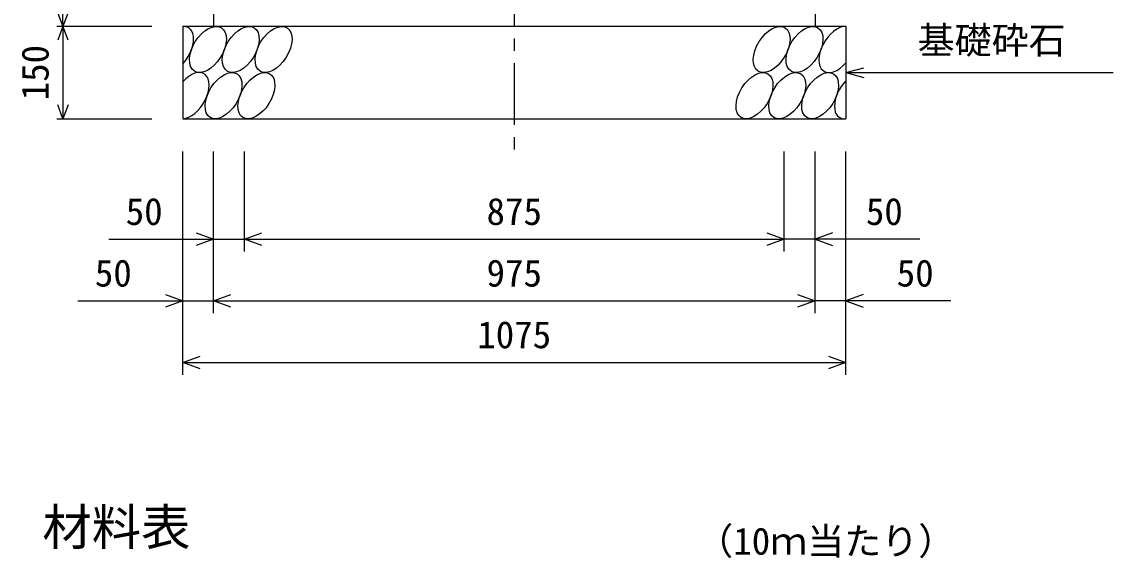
# Model space of a CAD drawing. Units: millimetres, scale not verified. Extents: x -16800 to 16800, y -5940 to 5940.
# Drawn here: x 3083 to 4853, y -2580 to -1709 of the extents above; entities that cross this region are included whole.
import ezdxf
from ezdxf.enums import TextEntityAlignment as Align

# ---------------------------------------------------------------- set-up
doc = ezdxf.new("R2010")
doc.units = ezdxf.units.MM
doc.header["$LTSCALE"] = 20
doc.linetypes.add('CHAIN1', pattern=[8, 5, -1, 1, -1])
for name, color, linetype, lineweight in [('0-0_DIM', 7, 'Continuous', 25), ('0-2_HATCH', 6, 'Continuous', 25), ('0-5_OUTLINE', 3, 'Continuous', 25), ('0-6_TXT', 7, 'Continuous', 25)]:
    doc.layers.add(name, color=color, linetype=linetype, lineweight=lineweight)
doc.styles.add('ＭＳ ゴシック', font='')
doc.styles.get('ＭＳ ゴシック').set_extended_font_data('MS Gothic')

msp = doc.modelspace()

# ---------------------------------------------------------------- linework, layer by layer
at = {"layer": '0-0_DIM', "linetype": 'CHAIN1'}
msp.add_line((3881.78, -176.66), (3881.78, -1916.66), dxfattribs=at)
at = {"layer": '0-0_DIM'}
for p, q in [((3150.08, -1716.66), (3150.08, -1616.66)), ((3140.08, -1716.66), (3294.28, -1716.66)), ((3150.08, -1716.66), (3150.08, -1866.66)), ((4419.28, -1791.66), (4448.26, -1783.9)), ((4419.28, -1791.66), (4852.6, -1791.66)), ((4419.28, -1791.66), (4448.26, -1799.43)), ((3140.08, -1866.66), (3294.28, -1866.66)), ((3344.28, -2282.18), (3344.28, -1919.83)), ((3394.28, -2182.18), (3394.28, -1919.83)), ((3444.28, -2082.18), (3444.28, -1919.83)), ((4319.28, -2082.18), (4319.28, -1919.83)), ((4369.28, -2182.18), (4369.28, -1919.83)), ((4419.28, -2282.18), (4419.28, -1919.83)), ((3224.28, -2062.18), (3444.28, -2062.18)), ((3444.28, -2062.18), (4319.28, -2062.18)), ((4539.28, -2062.18), (4319.28, -2062.18)), ((3174.28, -2162.18), (3394.28, -2162.18)), ((3394.28, -2162.18), (4369.28, -2162.18)), ((4589.28, -2162.18), (4369.28, -2162.18)), ((3344.28, -2262.18), (4419.28, -2262.18))]:
    msp.add_line(p, q, dxfattribs=at)
for points in [[(3158.29, -1694.11), (3150.08, -1716.66), (3141.87, -1694.11)], [(3158.29, -1739.21), (3150.08, -1716.66), (3141.87, -1739.21)], [(3158.29, -1844.11), (3150.08, -1866.66), (3141.87, -1844.11)], [(3366.09, -2051.91), (3394.28, -2062.18), (3366.09, -2072.44)], [(3472.47, -2072.44), (3444.28, -2062.18), (3472.47, -2051.91)], [(4291.09, -2051.91), (4319.28, -2062.18), (4291.09, -2072.44)], [(4397.47, -2051.91), (4369.28, -2062.18), (4397.47, -2072.44)], [(3316.09, -2151.91), (3344.28, -2162.18), (3316.09, -2172.44)], [(3422.47, -2172.44), (3394.28, -2162.18), (3422.47, -2151.91)], [(4341.09, -2151.91), (4369.28, -2162.18), (4341.09, -2172.44)], [(4447.47, -2151.91), (4419.28, -2162.18), (4447.47, -2172.44)], [(3372.47, -2272.44), (3344.28, -2262.18), (3372.47, -2251.91)], [(4391.09, -2251.91), (4419.28, -2262.18), (4391.09, -2272.44)]]:
    msp.add_lwpolyline(points, dxfattribs=at)
at = {"layer": '0-2_HATCH'}
for centre, start_param, end_param in [((3331.92, -1754.18), 4.385593, 6.6745444), ((4405.42, -1754.18), 0.3357715, 4.4411806), ((3357.24, -1829.17), 3.5111464, 7.548991), ((4430.74, -1829.17), 1.2110787, 3.5658734)]:
    msp.add_ellipse(centre, major_axis=(21.81, 35.31), ratio=0.5792, start_param=start_param, end_param=end_param, dxfattribs=at)
for centre in [(3385.13, -1754.18), (3438.34, -1754.18), (3491.54, -1754.18), (4299.01, -1754.18), (4352.22, -1754.18), (3410.45, -1829.17), (3463.66, -1829.17), (4271.12, -1829.17), (4324.33, -1829.17), (4377.54, -1829.17)]:
    msp.add_ellipse(centre, major_axis=(21.81, 35.31), ratio=0.5792, dxfattribs=at)
at = {"layer": '0-5_OUTLINE'}
for p, q in [((3394.28, -1616.66), (3394.28, -1716.66)), ((4369.28, -1616.66), (4369.28, -1716.66)), ((3344.28, -1716.66), (3344.28, -1866.66)), ((3344.28, -1716.66), (4419.28, -1716.66)), ((4419.28, -1716.66), (4419.28, -1866.66)), ((3344.28, -1866.66), (4419.28, -1866.66))]:
    msp.add_line(p, q, dxfattribs=at)

# ---------------------------------------------------------------- texts
at = {"layer": '0-0_DIM', "style": 'ＭＳ ゴシック'}
for s, p in [('基礎砕石', (4535.6, -1774.49)), ('50', (3251.84, -2052.18)), ('875', (3836.78, -2052.18)), ('50', (4451.72, -2052.18)), ('50', (3201.84, -2152.18)), ('975', (3836.78, -2152.18)), ('50', (4501.72, -2152.18)), ('1075', (3821.78, -2252.18))]:
    msp.add_text(s, height=43.99, dxfattribs=at).set_placement(p, align=Align.BOTTOM_LEFT)
msp.add_text('150', height=43.99, rotation=90, dxfattribs=at).set_placement((3140.08, -1836.66), align=Align.BOTTOM_LEFT)
at = {"layer": '0-6_TXT', "style": 'ＭＳ ゴシック'}
for s, height, p in [('材料表', 58.65, (3116.78, -2576.12)), ('（10ｍ当たり）', 43.99, (4176.78, -2587.12))]:
    msp.add_text(s, height=height, dxfattribs=at).set_placement(p, align=Align.BOTTOM_LEFT)

doc.saveas('drawing.dxf')
